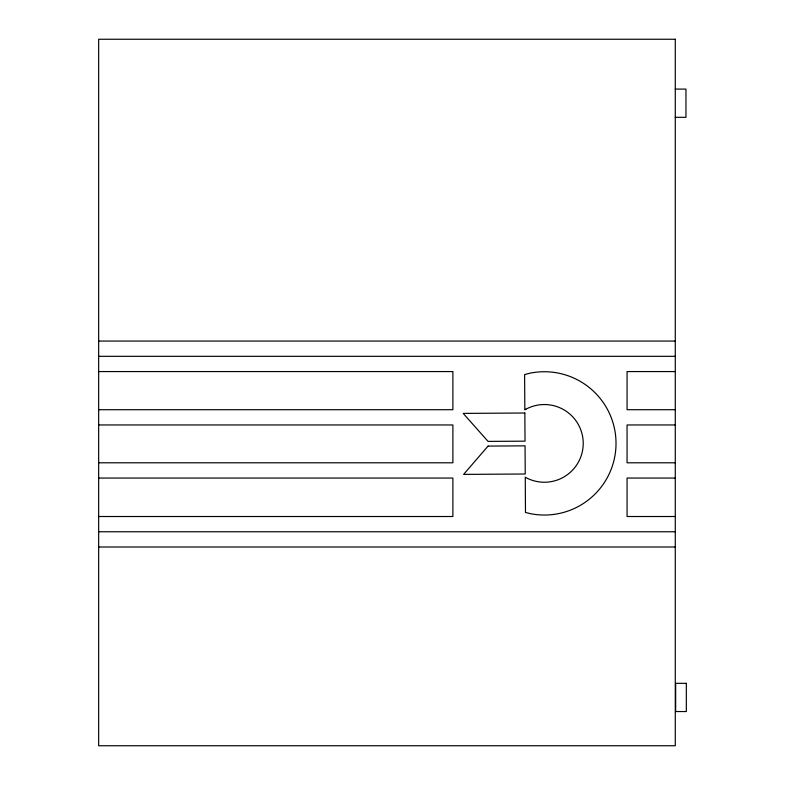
<?xml version="1.0" encoding="UTF-8"?>
<svg xmlns="http://www.w3.org/2000/svg" width="785" height="785" viewBox="0 0 785 785"><rect width="100%" height="100%" fill="white"/><g stroke="black" fill="none" stroke-linecap="round" stroke-linejoin="round"><path stroke-width="1.18" d="M675.277 89.097L685.962 89.097L685.962 117.318L675.277 117.318M98.665 341.063L675.277 341.063M98.665 356.321L675.277 356.321M98.665 371.57L452.886 371.57L452.886 409.711L98.665 409.711M675.277 371.57L627.068 371.57L627.068 409.711L675.277 409.711M98.665 424.96L452.886 424.96L452.886 462.797L98.665 462.797M675.277 424.96L627.068 424.96L627.068 462.797L675.277 462.797M98.665 478.055L452.886 478.055L452.886 516.51L98.665 516.51M675.277 478.055L627.068 478.055L627.068 516.51L675.277 516.51M98.665 531.759L675.277 531.759M98.665 546.998L675.277 546.998M488.074 446.086L463.611 474.395L525.234 474.003L525.057 445.851L488.074 446.086M525.842 409.24L524.831 409.849L524.606 374.573L529.944 373.199A71.651 71.651 0 0 1 616.019 442.926A71.651 71.651 0 0 1 530.837 513.753L525.479 512.448L525.253 477.162L526.274 477.771A38.858 38.858 0 0 0 583.226 443.142A38.858 38.858 0 0 0 525.842 409.24M524.851 413.008L463.219 413.401L488.044 441.396L525.028 441.16L524.851 413.008M675.277 39.25L98.665 39.25L98.665 745.75L675.277 745.75L675.277 39.25M686.335 683.323L675.659 683.323L675.659 711.544L686.335 711.544L686.335 683.323"/></g></svg>
